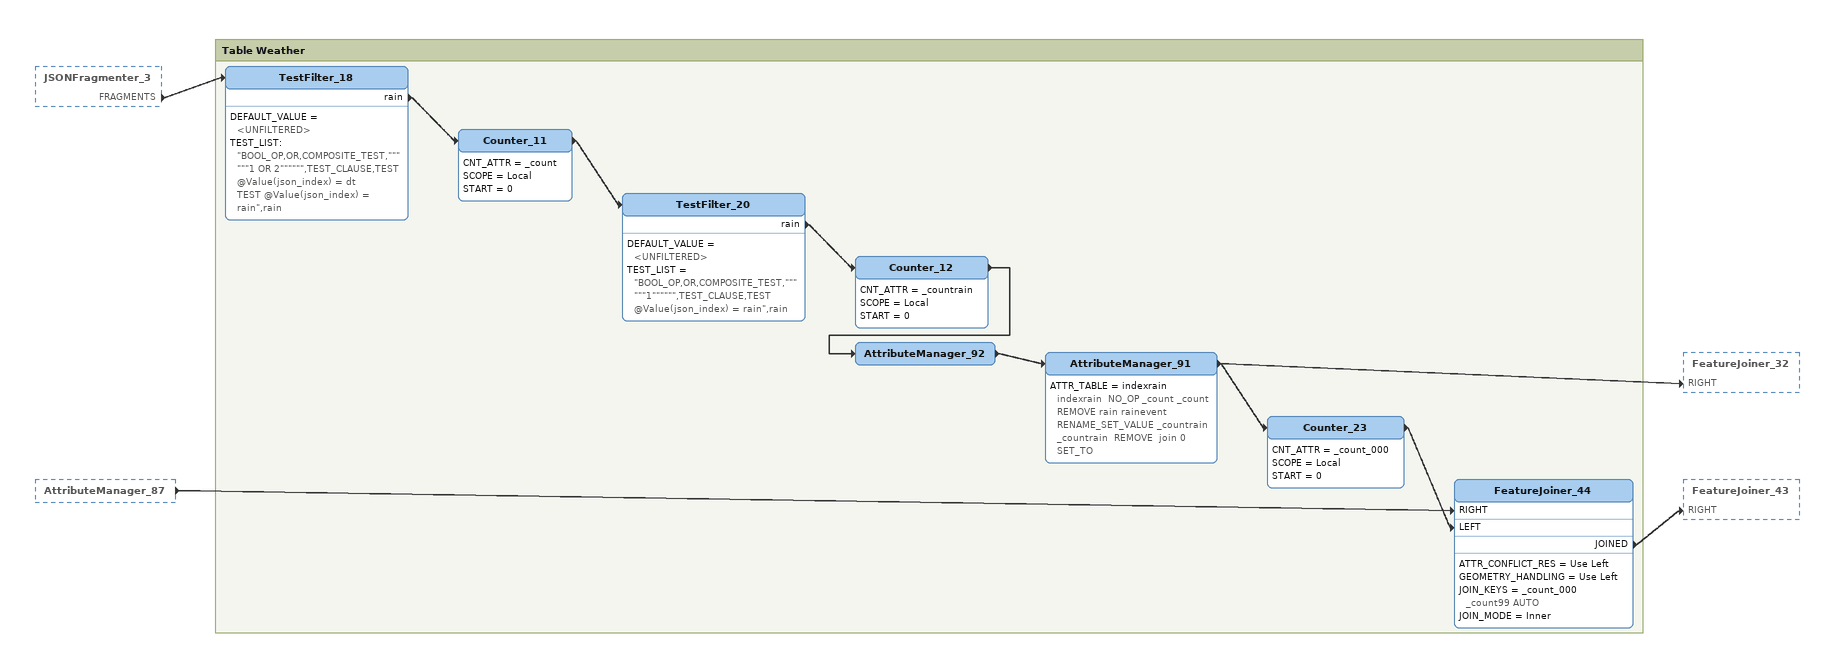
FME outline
JSONFragmenter_3 [outside]
    FRAGMENTS -> TestFilter_18
AttributeManager_87 [outside]
    -> FeatureJoiner_44 [RIGHT]

Bookmark: Table Weather
TestFilter_18
    DEFAULT_VALUE = <UNFILTERED>
    TEST_LIST:
      "BOOL_OP,OR,COMPOSITE_TEST,""""""1 OR 2"""""",TEST_CLAUSE,TEST @Value(json_index) = dt
      TEST @Value(json_index) = rain",rain
    rain -> Counter_11
Counter_11
    CNT_ATTR = _count
    SCOPE = Local
    START = 0
    -> TestFilter_20
TestFilter_20
    DEFAULT_VALUE = <UNFILTERED>
    TEST_LIST = "BOOL_OP,OR,COMPOSITE_TEST,""""""1"""""",TEST_CLAUSE,TEST @Value(json_index) = rain",rain
    rain -> Counter_12
Counter_12
    CNT_ATTR = _countrain
    SCOPE = Local
    START = 0
    -> AttributeManager_92
AttributeManager_92
    -> AttributeManager_91
AttributeManager_91
    ATTR_TABLE = indexrain indexrain  NO_OP _count _count  REMOVE rain rainevent  RENAME_SET_VALUE _countrain _countrain  REMOVE  join 0 SET_TO
    -> FeatureJoiner_32 [RIGHT]
    -> Counter_23
Counter_23
    CNT_ATTR = _count_000
    SCOPE = Local
    START = 0
    -> FeatureJoiner_44 [LEFT]
FeatureJoiner_44
    ATTR_CONFLICT_RES = Use Left
    GEOMETRY_HANDLING = Use Left
    JOIN_KEYS = _count_000 _count99 AUTO
    JOIN_MODE = Inner
    JOINED -> FeatureJoiner_43 [RIGHT]
